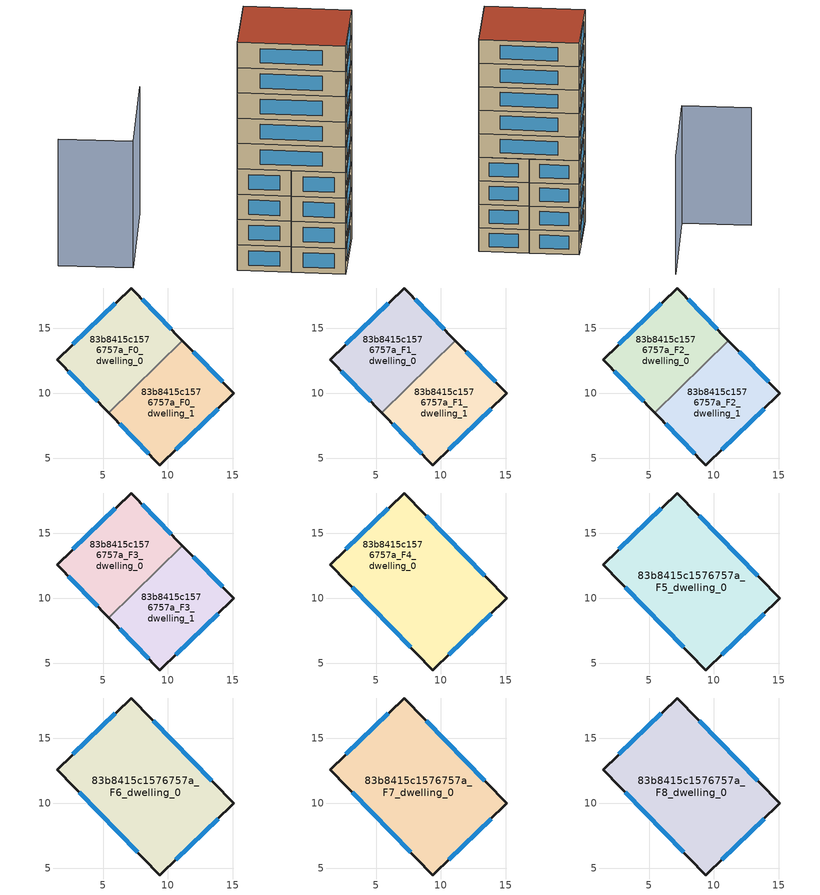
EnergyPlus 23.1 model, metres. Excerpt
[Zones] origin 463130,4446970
83b8415c1576757a_F0_dwelling_0
 floor ground (EU_floor_Construction): 7.16,18.12 11.11,14.07 5.42,8.52 1.45,12.58 z0
 wall outside (EU_wall_Construction): 11.11,14.07 7.16,18.12 1.45,12.58 5.42,8.52 z0:3
 wall to 83b8415c1576757a_F0_dwelling_1 (EU_wall_Construction): 5.42,8.52 11.11,14.07 z0:3
 window (EU_Window_Construction): 5.94,16.94 2.67,13.77 / 10.27,14.94 8.01,17.26 / 2.3,11.71 4.57,9.39 z0.64:2.36
83b8415c1576757a_F0_dwelling_1
 floor ground (EU_floor_Construction): 11.11,14.07 15.09,10 9.38,4.47 5.42,8.52 z0
 wall outside (EU_wall_Construction): 5.42,8.52 9.38,4.47 15.09,10 11.11,14.07 z0:3
 window (EU_Window_Construction): 14.24,10.88 11.97,13.2 / 10.6,5.66 13.87,8.82 / 6.27,7.65 8.53,5.34 z0.64:2.36
83b8415c1576757a_F1_dwelling_0
 floor to 83b8415c1576757a_F0_dwelling_0 (EU_floor_Construction): 7.16,18.12 11.11,14.07 5.42,8.52 1.45,12.58 z3
 wall outside (EU_wall_Construction): 11.11,14.07 7.16,18.12 1.45,12.58 5.42,8.52 z3:6
 wall to 83b8415c1576757a_F1_dwelling_1 (EU_wall_Construction): 5.42,8.52 11.11,14.07 z3:6
 window (EU_Window_Construction): 5.94,16.94 2.67,13.77 / 10.27,14.94 8.01,17.26 / 2.3,11.71 4.57,9.39 z3.64:5.36
83b8415c1576757a_F1_dwelling_1
 floor to 83b8415c1576757a_F0_dwelling_1 (EU_floor_Construction): 11.11,14.07 15.09,10 9.38,4.47 5.42,8.52 z3
 wall outside (EU_wall_Construction): 5.42,8.52 9.38,4.47 15.09,10 11.11,14.07 z3:6
 window (EU_Window_Construction): 14.24,10.88 11.97,13.2 / 10.6,5.66 13.87,8.82 / 6.27,7.65 8.53,5.34 z3.64:5.36
83b8415c1576757a_F2_dwelling_0
 floor to 83b8415c1576757a_F1_dwelling_0 (EU_floor_Construction): 7.16,18.12 11.11,14.07 5.42,8.52 1.45,12.58 z6
 wall outside (EU_wall_Construction): 11.11,14.07 7.16,18.12 1.45,12.58 5.42,8.52 z6:9
 wall to 83b8415c1576757a_F2_dwelling_1 (EU_wall_Construction): 5.42,8.52 11.11,14.07 z6:9
 window (EU_Window_Construction): 5.94,16.94 2.67,13.77 / 10.27,14.94 8.01,17.26 / 2.3,11.71 4.57,9.39 z6.64:8.36
83b8415c1576757a_F2_dwelling_1
 floor to 83b8415c1576757a_F1_dwelling_1 (EU_floor_Construction): 11.11,14.07 15.09,10 9.38,4.47 5.42,8.52 z6
 wall outside (EU_wall_Construction): 5.42,8.52 9.38,4.47 15.09,10 11.11,14.07 z6:9
 window (EU_Window_Construction): 14.24,10.88 11.97,13.2 / 10.6,5.66 13.87,8.82 / 6.27,7.65 8.53,5.34 z6.64:8.36
83b8415c1576757a_F3_dwelling_0
 floor to 83b8415c1576757a_F2_dwelling_0 (EU_floor_Construction): 7.16,18.12 11.11,14.07 5.42,8.52 1.45,12.58 z9
 wall outside (EU_wall_Construction): 11.11,14.07 7.16,18.12 1.45,12.58 5.42,8.52 z9:12
 wall to 83b8415c1576757a_F3_dwelling_1 (EU_wall_Construction): 5.42,8.52 11.11,14.07 z9:12
 window (EU_Window_Construction): 5.94,16.94 2.67,13.77 / 10.27,14.94 8.01,17.26 / 2.3,11.71 4.57,9.39 z9.64:11.36
83b8415c1576757a_F3_dwelling_1
 floor to 83b8415c1576757a_F2_dwelling_1 (EU_floor_Construction): 11.11,14.07 15.09,10 9.38,4.47 5.42,8.52 z9
 wall outside (EU_wall_Construction): 5.42,8.52 9.38,4.47 15.09,10 11.11,14.07 z9:12
 window (EU_Window_Construction): 14.24,10.88 11.97,13.2 / 10.6,5.66 13.87,8.82 / 6.27,7.65 8.53,5.34 z9.64:11.36
83b8415c1576757a_F4_dwelling_0
 floor to 83b8415c1576757a_F3_dwelling_0 (EU_floor_Construction): 7.16,18.12 11.11,14.07 5.42,8.52 1.45,12.58 z12
 floor to 83b8415c1576757a_F3_dwelling_1 (EU_floor_Construction): 11.11,14.07 15.09,10 9.38,4.47 5.42,8.52 z12
 wall outside (EU_wall_Construction): 7.16,18.12 1.45,12.58 9.38,4.47 15.09,10 7.16,18.12 z12:15
 window (EU_Window_Construction): 5.94,16.94 2.67,13.77 / 13.39,11.74 8.86,16.38 / 10.6,5.66 13.87,8.82 / 3.15,10.84 7.68,6.21 z12.64:14.36
83b8415c1576757a_F5_dwelling_0
 floor to 83b8415c1576757a_F4_dwelling_0 (EU_floor_Construction): 7.16,18.12 15.09,10 9.38,4.47 1.45,12.58 z15
 wall outside (EU_wall_Construction): 7.16,18.12 1.45,12.58 9.38,4.47 15.09,10 7.16,18.12 z15:18
 window (EU_Window_Construction): 5.94,16.94 2.67,13.77 / 13.39,11.74 8.86,16.38 / 10.6,5.66 13.87,8.82 / 3.15,10.84 7.68,6.21 z15.64:17.36
83b8415c1576757a_F6_dwelling_0
 floor to 83b8415c1576757a_F5_dwelling_0 (EU_floor_Construction): 7.16,18.12 15.09,10 9.38,4.47 1.45,12.58 z18
 wall outside (EU_wall_Construction): 7.16,18.12 1.45,12.58 9.38,4.47 15.09,10 7.16,18.12 z18:21
 window (EU_Window_Construction): 5.94,16.94 2.67,13.77 / 13.39,11.74 8.86,16.38 / 10.6,5.66 13.87,8.82 / 3.15,10.84 7.68,6.21 z18.64:20.36
83b8415c1576757a_F7_dwelling_0
 floor to 83b8415c1576757a_F6_dwelling_0 (EU_floor_Construction): 7.16,18.12 15.09,10 9.38,4.47 1.45,12.58 z21
 wall outside (EU_wall_Construction): 7.16,18.12 1.45,12.58 9.38,4.47 15.09,10 7.16,18.12 z21:24
 window (EU_Window_Construction): 5.94,16.94 2.67,13.77 / 13.39,11.74 8.86,16.38 / 10.6,5.66 13.87,8.82 / 3.15,10.84 7.68,6.21 z21.64:23.36
83b8415c1576757a_F8_dwelling_0
 floor to 83b8415c1576757a_F7_dwelling_0 (EU_floor_Construction): 7.16,18.12 15.09,10 9.38,4.47 1.45,12.58 z24
 wall outside (EU_wall_Construction): 7.16,18.12 1.45,12.58 9.38,4.47 15.09,10 7.16,18.12 z24:27
 window (EU_Window_Construction): 5.94,16.94 2.67,13.77 / 13.39,11.74 8.86,16.38 / 10.6,5.66 13.87,8.82 / 3.15,10.84 7.68,6.21 z24.64:26.36
 roof outside (EU_roof_Construction): 15.09,10 7.16,18.12 1.45,12.58 9.38,4.47 z27
shading: 2.01,28.62 -6.41,20.07 / -6.41,20.07 -11.98,25.55 z0:15
[Building]
EU S2 Campaign: North Axis=0; Terrain=City; Solar Distribution=FullExterior
[Site:Location]
Yerevan-Zvartnots.Intl.AP: Latitude=40.15; Longitude=44.383; Time Zone=4; Elevation=854
[SizingPeriod:WeatherFileDays]
AnnualSizingPeriod: Begin Month=1; Begin Day of Month=1; End Month=12; End Day of Month=31; Day of Week for Start Day=Monday; Use Weather File Daylight Saving Period=No; Use Weather File Rain and Snow Indicators=No
[MATERIAL]
EU_InternalMass_Material: Roughness=MediumRough; Thickness=0.1; Conductivity=1; Density=1800; Specific Heat=900; Thermal Absorptance=0.9; Solar Absorptance=0.7; Visible Absorptance=0.7
[MATERIAL:NOMASS] Roughness=MediumRough; Thermal Absorptance=0.9; Solar Absorptance=0.7; Visible Absorptance=0.7
Name | Thermal Resistance
EU_wall_NoMass | 1.05043
EU_roof_NoMass | 1.45357
EU_floor_NoMass | 0.478065
[WINDOWMATERIAL:SIMPLEGLAZINGSYSTEM]
EU_Window_SimpleGlazing: UFactor=2.5566; Solar Heat Gain Coefficient=0.75; Visible Transmittance=0.75
[CONSTRUCTION]
EU_wall_Construction: EU_wall_NoMass
EU_roof_Construction: EU_roof_NoMass
EU_floor_Construction: EU_floor_NoMass
EU_Window_Construction: EU_Window_SimpleGlazing
EU_InternalMass_Construction: EU_InternalMass_Material
[ZONE] Type=1; Multiplier=1; Ceiling Height=autocalculate; Floor Area=autocalculate; Part of Total Floor Area=Yes
Name | Volume
83b8415c1576757a_F0_dwelling_0; 83b8415c1576757a_F1_dwelling_0; 83b8415c1576757a_F2_dwelling_0; 83b8415c1576757a_F3_dwelling_0 | 135.336
83b8415c1576757a_F4_dwelling_0 | 270.664
83b8415c1576757a_F5_dwelling_0; 83b8415c1576757a_F6_dwelling_0; 83b8415c1576757a_F7_dwelling_0; 83b8415c1576757a_F8_dwelling_0 | 270.668
83b8415c1576757a_F0_dwelling_1; 83b8415c1576757a_F1_dwelling_1; 83b8415c1576757a_F2_dwelling_1; 83b8415c1576757a_F3_dwelling_1 | 135.327
[INTERNALMASS] Construction=EU_InternalMass_Construction
Name | Zone or ZoneList | Surface Area
83b8415c1576757a_F0_dwelling_0_EU_InternalMass | 83b8415c1576757a_F0_dwelling_0 | 45.112
83b8415c1576757a_F0_dwelling_1_EU_InternalMass | 83b8415c1576757a_F0_dwelling_1 | 45.1091
83b8415c1576757a_F1_dwelling_0_EU_InternalMass | 83b8415c1576757a_F1_dwelling_0 | 45.112
83b8415c1576757a_F1_dwelling_1_EU_InternalMass | 83b8415c1576757a_F1_dwelling_1 | 45.1091
83b8415c1576757a_F2_dwelling_0_EU_InternalMass | 83b8415c1576757a_F2_dwelling_0 | 45.112
83b8415c1576757a_F2_dwelling_1_EU_InternalMass | 83b8415c1576757a_F2_dwelling_1 | 45.1091
83b8415c1576757a_F3_dwelling_0_EU_InternalMass | 83b8415c1576757a_F3_dwelling_0 | 45.112
83b8415c1576757a_F3_dwelling_1_EU_InternalMass | 83b8415c1576757a_F3_dwelling_1 | 45.1091
83b8415c1576757a_F4_dwelling_0_EU_InternalMass | 83b8415c1576757a_F4_dwelling_0 | 90.2228
83b8415c1576757a_F5_dwelling_0_EU_InternalMass | 83b8415c1576757a_F5_dwelling_0 | 90.2228
83b8415c1576757a_F6_dwelling_0_EU_InternalMass | 83b8415c1576757a_F6_dwelling_0 | 90.2228
83b8415c1576757a_F7_dwelling_0_EU_InternalMass | 83b8415c1576757a_F7_dwelling_0 | 90.2228
83b8415c1576757a_F8_dwelling_0_EU_InternalMass | 83b8415c1576757a_F8_dwelling_0 | 90.2228
[OTHEREQUIPMENT] Fuel Type=Electricity; Design Level Calculation Method=Watts/Area; Power per Zone Floor Area=1; Fraction Latent=0; Fraction Radiant=0; Fraction Lost=0; Carbon Dioxide Generation Rate=0; EndUse Subcategory=EU_Step8_InternalGains
Name | Zone or ZoneList or Space or SpaceList | Schedule
EU_Step8_InternalGain_83b8415c1576757a_F0_dwelling_0_f000 | 83b8415c1576757a_F0_dwelling_0 | EU_Step8_GainSchedule_83b8415c1576757a_F0_dwelling_0_f000
EU_Step8_InternalGain_83b8415c1576757a_F0_dwelling_1_f000 | 83b8415c1576757a_F0_dwelling_1 | EU_Step8_GainSchedule_83b8415c1576757a_F0_dwelling_1_f000
EU_Step8_InternalGain_83b8415c1576757a_F1_dwelling_0_f000 | 83b8415c1576757a_F1_dwelling_0 | EU_Step8_GainSchedule_83b8415c1576757a_F1_dwelling_0_f000
EU_Step8_InternalGain_83b8415c1576757a_F1_dwelling_1_f000 | 83b8415c1576757a_F1_dwelling_1 | EU_Step8_GainSchedule_83b8415c1576757a_F1_dwelling_1_f000
EU_Step8_InternalGain_83b8415c1576757a_F2_dwelling_0_f000 | 83b8415c1576757a_F2_dwelling_0 | EU_Step8_GainSchedule_83b8415c1576757a_F2_dwelling_0_f000
EU_Step8_InternalGain_83b8415c1576757a_F2_dwelling_1_f000 | 83b8415c1576757a_F2_dwelling_1 | EU_Step8_GainSchedule_83b8415c1576757a_F2_dwelling_1_f000
EU_Step8_InternalGain_83b8415c1576757a_F3_dwelling_0_f000 | 83b8415c1576757a_F3_dwelling_0 | EU_Step8_GainSchedule_83b8415c1576757a_F3_dwelling_0_f000
EU_Step8_InternalGain_83b8415c1576757a_F3_dwelling_1_f000 | 83b8415c1576757a_F3_dwelling_1 | EU_Step8_GainSchedule_83b8415c1576757a_F3_dwelling_1_f000
EU_Step8_InternalGain_83b8415c1576757a_F4_dwelling_0_f000 | 83b8415c1576757a_F4_dwelling_0 | EU_Step8_GainSchedule_83b8415c1576757a_F4_dwelling_0_f000
EU_Step8_InternalGain_83b8415c1576757a_F5_dwelling_0_f000 | 83b8415c1576757a_F5_dwelling_0 | EU_Step8_GainSchedule_83b8415c1576757a_F5_dwelling_0_f000
EU_Step8_InternalGain_83b8415c1576757a_F6_dwelling_0_f000 | 83b8415c1576757a_F6_dwelling_0 | EU_Step8_GainSchedule_83b8415c1576757a_F6_dwelling_0_f000
EU_Step8_InternalGain_83b8415c1576757a_F7_dwelling_0_f000 | 83b8415c1576757a_F7_dwelling_0 | EU_Step8_GainSchedule_83b8415c1576757a_F7_dwelling_0_f000
EU_Step8_InternalGain_83b8415c1576757a_F8_dwelling_0_f000 | 83b8415c1576757a_F8_dwelling_0 | EU_Step8_GainSchedule_83b8415c1576757a_F8_dwelling_0_f000
[ZONEVENTILATION:DESIGNFLOWRATE] Schedule=EU_AlwaysOn; Design Flow Rate Calculation Method=AirChanges/Hour; Air Changes per Hour=0.557805; Ventilation Type=Natural; Fan Pressure Rise=0; Fan Total Efficiency=1; Constant Term Coefficient=1; Temperature Term Coefficient=0; Velocity Term Coefficient=0; Velocity Squared Term Coefficient=0; Minimum Indoor Temperature=-100; Maximum Indoor Temperature=100; Delta Temperature=-100; Minimum Outdoor Temperature=-100; Maximum Outdoor Temperature=100; Maximum Wind Speed=40
Name | Zone or ZoneList or Space or SpaceList
EU_ConstantAir_83b8415c1576757a_F0_dwelling_0 | 83b8415c1576757a_F0_dwelling_0
EU_ConstantAir_83b8415c1576757a_F0_dwelling_1 | 83b8415c1576757a_F0_dwelling_1
EU_ConstantAir_83b8415c1576757a_F1_dwelling_0 | 83b8415c1576757a_F1_dwelling_0
EU_ConstantAir_83b8415c1576757a_F1_dwelling_1 | 83b8415c1576757a_F1_dwelling_1
EU_ConstantAir_83b8415c1576757a_F2_dwelling_0 | 83b8415c1576757a_F2_dwelling_0
EU_ConstantAir_83b8415c1576757a_F2_dwelling_1 | 83b8415c1576757a_F2_dwelling_1
EU_ConstantAir_83b8415c1576757a_F3_dwelling_0 | 83b8415c1576757a_F3_dwelling_0
EU_ConstantAir_83b8415c1576757a_F3_dwelling_1 | 83b8415c1576757a_F3_dwelling_1
EU_ConstantAir_83b8415c1576757a_F4_dwelling_0 | 83b8415c1576757a_F4_dwelling_0
EU_ConstantAir_83b8415c1576757a_F5_dwelling_0 | 83b8415c1576757a_F5_dwelling_0
EU_ConstantAir_83b8415c1576757a_F6_dwelling_0 | 83b8415c1576757a_F6_dwelling_0
EU_ConstantAir_83b8415c1576757a_F7_dwelling_0 | 83b8415c1576757a_F7_dwelling_0
EU_ConstantAir_83b8415c1576757a_F8_dwelling_0 | 83b8415c1576757a_F8_dwelling_0
[HVACTEMPLATE:THERMOSTAT] Constant Heating Setpoint=20; Constant Cooling Setpoint=50
EU_HeatOnly_83b8415c1576757a_F0_dwelling_0; EU_HeatOnly_83b8415c1576757a_F0_dwelling_1; EU_HeatOnly_83b8415c1576757a_F1_dwelling_0; EU_HeatOnly_83b8415c1576757a_F1_dwelling_1; EU_HeatOnly_83b8415c1576757a_F2_dwelling_0; EU_HeatOnly_83b8415c1576757a_F2_dwelling_1; EU_HeatOnly_83b8415c1576757a_F3_dwelling_0; EU_HeatOnly_83b8415c1576757a_F3_dwelling_1; EU_HeatOnly_83b8415c1576757a_F4_dwelling_0; EU_HeatOnly_83b8415c1576757a_F5_dwelling_0; EU_HeatOnly_83b8415c1576757a_F6_dwelling_0; EU_HeatOnly_83b8415c1576757a_F7_dwelling_0; EU_HeatOnly_83b8415c1576757a_F8_dwelling_0
[HVACTEMPLATE:ZONE:IDEALLOADSAIRSYSTEM] System Availability Schedule=EU_AlwaysOn; Maximum Heating Supply Air Temperature=50; Minimum Cooling Supply Air Temperature=13; Maximum Heating Supply Air Humidity Ratio=0.0156; Minimum Cooling Supply Air Humidity Ratio=0.0077; Heating Limit=NoLimit; Cooling Limit=NoLimit; Heating Availability Schedule=EU_AlwaysOn; Cooling Availability Schedule=EU_CoolingOff; Dehumidification Control Type=ConstantSensibleHeatRatio; Cooling Sensible Heat Ratio=0.7; Dehumidification Setpoint=60; Humidification Control Type=None; Humidification Setpoint=30; Outdoor Air Method=None; Outdoor Air Flow Rate per Person=0.00944; Outdoor Air Flow Rate per Zone Floor Area=0; Outdoor Air Flow Rate per Zone=0; Demand Controlled Ventilation Type=None; Outdoor Air Economizer Type=NoEconomizer; Heat Recovery Type=None; Sensible Heat Recovery Effectiveness=0.7; Latent Heat Recovery Effectiveness=0.65
Name | Template Thermostat
83b8415c1576757a_F0_dwelling_0 | EU_HeatOnly_83b8415c1576757a_F0_dwelling_0
83b8415c1576757a_F0_dwelling_1 | EU_HeatOnly_83b8415c1576757a_F0_dwelling_1
83b8415c1576757a_F1_dwelling_0 | EU_HeatOnly_83b8415c1576757a_F1_dwelling_0
83b8415c1576757a_F1_dwelling_1 | EU_HeatOnly_83b8415c1576757a_F1_dwelling_1
83b8415c1576757a_F2_dwelling_0 | EU_HeatOnly_83b8415c1576757a_F2_dwelling_0
83b8415c1576757a_F2_dwelling_1 | EU_HeatOnly_83b8415c1576757a_F2_dwelling_1
83b8415c1576757a_F3_dwelling_0 | EU_HeatOnly_83b8415c1576757a_F3_dwelling_0
83b8415c1576757a_F3_dwelling_1 | EU_HeatOnly_83b8415c1576757a_F3_dwelling_1
83b8415c1576757a_F4_dwelling_0 | EU_HeatOnly_83b8415c1576757a_F4_dwelling_0
83b8415c1576757a_F5_dwelling_0 | EU_HeatOnly_83b8415c1576757a_F5_dwelling_0
83b8415c1576757a_F6_dwelling_0 | EU_HeatOnly_83b8415c1576757a_F6_dwelling_0
83b8415c1576757a_F7_dwelling_0 | EU_HeatOnly_83b8415c1576757a_F7_dwelling_0
83b8415c1576757a_F8_dwelling_0 | EU_HeatOnly_83b8415c1576757a_F8_dwelling_0
[SIZING:ZONE] Zone Cooling Design Supply Air Temperature Input Method=SupplyAirTemperature; Zone Cooling Design Supply Air Temperature=13; Zone Heating Design Supply Air Temperature Input Method=SupplyAirTemperature; Zone Heating Design Supply Air Temperature=50; Zone Cooling Design Supply Air Humidity Ratio=0.008; Zone Heating Design Supply Air Humidity Ratio=0.008; Cooling Design Air Flow Method=DesignDay; Cooling Design Air Flow Rate=0; Cooling Minimum Air Flow per Zone Floor Area=0.000762; Cooling Minimum Air Flow=0; Cooling Minimum Air Flow Fraction=0.2; Heating Design Air Flow Method=DesignDay; Heating Design Air Flow Rate=0; Heating Maximum Air Flow per Zone Floor Area=0.002032; Heating Maximum Air Flow=0.141576; Heating Maximum Air Flow Fraction=0.3; Account for Dedicated Outdoor Air System=No; Dedicated Outdoor Air System Control Strategy=NeutralSupplyAir; Dedicated Outdoor Air Low Setpoint Temperature for Design=autosize; Dedicated Outdoor Air High Setpoint Temperature for Design=autosize; Zone Load Sizing Method=Sensible Load Only No Latent Load; Zone Latent Cooling Design Supply Air Humidity Ratio Input Method=HumidityRatioDifference; Zone Cooling Design Supply Air Humidity Ratio Difference=0.005; Zone Latent Heating Design Supply Air Humidity Ratio Input Method=HumidityRatioDifference; Zone Humidification Design Supply Air Humidity Ratio Difference=0.005
83b8415c1576757a_F0_dwelling_0; 83b8415c1576757a_F0_dwelling_1; 83b8415c1576757a_F1_dwelling_0; 83b8415c1576757a_F1_dwelling_1; 83b8415c1576757a_F2_dwelling_0; 83b8415c1576757a_F2_dwelling_1; 83b8415c1576757a_F3_dwelling_0; 83b8415c1576757a_F3_dwelling_1; 83b8415c1576757a_F4_dwelling_0; 83b8415c1576757a_F5_dwelling_0; 83b8415c1576757a_F6_dwelling_0; 83b8415c1576757a_F7_dwelling_0; 83b8415c1576757a_F8_dwelling_0
[SCHEDULE:CONSTANT]
Name | Hourly Value
EU_AlwaysOn | 1
EU_CoolingOff | 0
[SCHEDULE:FILE] Column Number=1; Rows to Skip at Top=0; Number of Hours of Data=8760; Column Separator=Comma; Interpolate to Timestep=No; Minutes per Item=60; Adjust Schedule for Daylight Savings=Yes
Name | File
EU_Step8_GainSchedule_83b8415c1576757a_F0_dwelling_0_f000 | ../../schedules/83b8415c1576757a/83b8415c1576757a_F0_dwelling_0_f000_gain.csv
EU_Step8_GainSchedule_83b8415c1576757a_F0_dwelling_1_f000 | ../../schedules/83b8415c1576757a/83b8415c1576757a_F0_dwelling_1_f000_gain.csv
EU_Step8_GainSchedule_83b8415c1576757a_F1_dwelling_0_f000 | ../../schedules/83b8415c1576757a/83b8415c1576757a_F1_dwelling_0_f000_gain.csv
EU_Step8_GainSchedule_83b8415c1576757a_F1_dwelling_1_f000 | ../../schedules/83b8415c1576757a/83b8415c1576757a_F1_dwelling_1_f000_gain.csv
EU_Step8_GainSchedule_83b8415c1576757a_F2_dwelling_0_f000 | ../../schedules/83b8415c1576757a/83b8415c1576757a_F2_dwelling_0_f000_gain.csv
EU_Step8_GainSchedule_83b8415c1576757a_F2_dwelling_1_f000 | ../../schedules/83b8415c1576757a/83b8415c1576757a_F2_dwelling_1_f000_gain.csv
EU_Step8_GainSchedule_83b8415c1576757a_F3_dwelling_0_f000 | ../../schedules/83b8415c1576757a/83b8415c1576757a_F3_dwelling_0_f000_gain.csv
EU_Step8_GainSchedule_83b8415c1576757a_F3_dwelling_1_f000 | ../../schedules/83b8415c1576757a/83b8415c1576757a_F3_dwelling_1_f000_gain.csv
EU_Step8_GainSchedule_83b8415c1576757a_F4_dwelling_0_f000 | ../../schedules/83b8415c1576757a/83b8415c1576757a_F4_dwelling_0_f000_gain.csv
EU_Step8_GainSchedule_83b8415c1576757a_F5_dwelling_0_f000 | ../../schedules/83b8415c1576757a/83b8415c1576757a_F5_dwelling_0_f000_gain.csv
EU_Step8_GainSchedule_83b8415c1576757a_F6_dwelling_0_f000 | ../../schedules/83b8415c1576757a/83b8415c1576757a_F6_dwelling_0_f000_gain.csv
EU_Step8_GainSchedule_83b8415c1576757a_F7_dwelling_0_f000 | ../../schedules/83b8415c1576757a/83b8415c1576757a_F7_dwelling_0_f000_gain.csv
EU_Step8_GainSchedule_83b8415c1576757a_F8_dwelling_0_f000 | ../../schedules/83b8415c1576757a/83b8415c1576757a_F8_dwelling_0_f000_gain.csv
